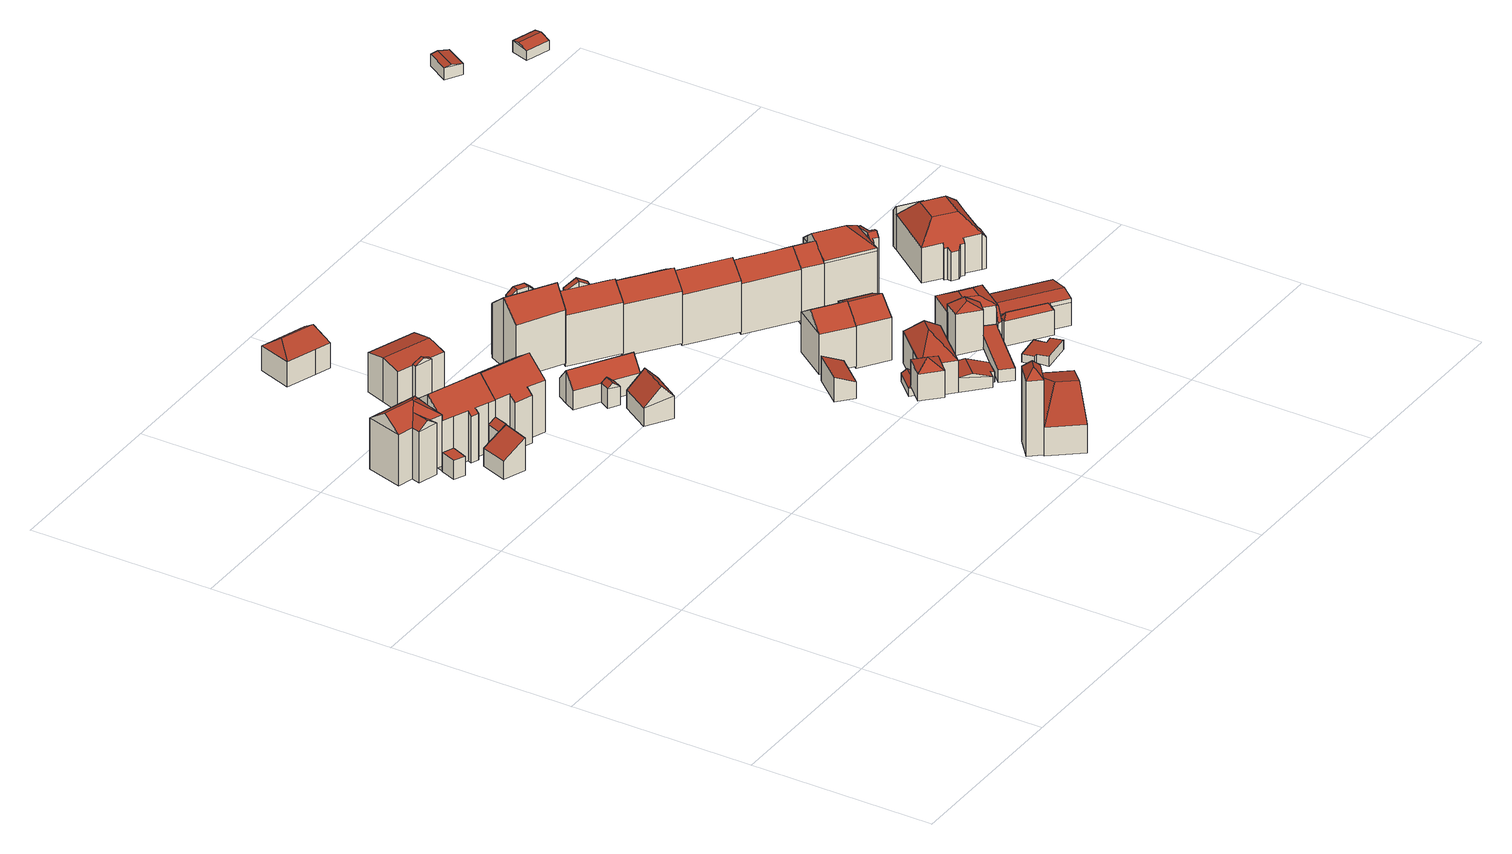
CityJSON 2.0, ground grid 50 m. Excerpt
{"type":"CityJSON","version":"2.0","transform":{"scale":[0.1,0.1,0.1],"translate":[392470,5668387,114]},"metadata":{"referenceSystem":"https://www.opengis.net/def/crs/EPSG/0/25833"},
"CityObjects":{
"building1":{"type":"Building","attributes":{"Dachtyp_tdc":"tdcFreeFormRoof","Gemeindeschluessel":14627140,"Dachneigung":35.44,"QualitaetDacherkennung":28,"Geometrietyp2DReferenz":"3000","function":"31001_9998","roofType":"5000","measuredHeight":17.87},"geometry":[{"type":"MultiSurface","lod":"2","boundaries":[[[0,1,2,3]],[[1,4,5,2]],[[4,6,7,5]],[[6,8,9,7]],[[8,10,11,9]],[[10,12,13,11]],[[12,14,15,13]],[[14,0,3,15]],[[16,14,12]],[[17,16,12,10]],[[18,17,10,8]],[[19,20,18,8,6]],[[21,19,6,4]],[[21,4,1]],[[20,19,21,1,0]],[[16,17,18,20,0,14]],[[3,2,5,7,9,11,13,15]]],"semantics":{"surfaces":[{"type":"WallSurface"},{"type":"RoofSurface"},{"type":"GroundSurface"}],"values":[0,0,0,0,0,0,0,0,0,1,1,1,1,0,1,1,2]}}]},
"building2":{"type":"Building","attributes":{"Dachtyp_tdc":"tdcPolyFlatRoof","Gemeindeschluessel":14627140,"Dachneigung":31.61,"QualitaetDacherkennung":77,"Geometrietyp2DReferenz":"3000","function":"31001_9998","roofType":"2100","measuredHeight":9.13},"geometry":[{"type":"MultiSurface","lod":"2","boundaries":[[[22,23,24,25]],[[23,26,27,24]],[[26,28,29,27]],[[28,30,31,29]],[[30,22,25,31]],[[30,28,26,23,22]],[[25,24,27,29,31]]],"semantics":{"surfaces":[{"type":"WallSurface"},{"type":"RoofSurface"},{"type":"GroundSurface"}],"values":[0,0,0,0,0,1,2]}}]},
"building3":{"type":"Building","attributes":{"Gemeindeschluessel":14627140,"Geometrietyp2DReferenz":"3000","function":"31001_9998","roofType":"9999"},"children":["building3-1","building3-2","building3-3"]},
"building3-1":{"type":"BuildingPart","attributes":{"Dachtyp_tdc":"tdcGableRoof","Dachneigung":39.12,"QualitaetDacherkennung":70,"Geometrietyp2DReferenz":"3000","roofType":"3100","measuredHeight":18.68},"parents":["building3"],"geometry":[{"type":"MultiSurface","lod":"2","boundaries":[[[32,33,34,35]],[[33,36,37,34]],[[36,38,39,37]],[[38,40,41,39]],[[40,42,43,44,41]],[[45,46,47,48,49]],[[46,50,51,47]],[[50,52,53,51]],[[52,54,55,53]],[[54,56,57,55]],[[56,58,59,60,57]],[[32,35,61]],[[56,54,52,50]],[[50,46,45,42,40,38,36,33,32,58,56]],[[34,37,39,41,44,48,47,51,53,55,57,60,35]],[[49,43,42,45]],[[49,48,44,43]],[[61,59,58,32]],[[61,35,60,59]]],"semantics":{"surfaces":[{"type":"WallSurface"},{"type":"RoofSurface"},{"type":"GroundSurface"},{"type":"ClosureSurface"}],"values":[0,0,0,0,0,0,0,0,0,0,0,0,1,1,2,0,3,0,3]}}]},
"building3-2":{"type":"BuildingPart","attributes":{"Dachtyp_tdc":"tdcPolyFlatRoof","Dachneigung":0,"QualitaetDacherkennung":49,"Geometrietyp2DReferenz":"3000","roofType":"1000","measuredHeight":5.26},"parents":["building3"],"geometry":[{"type":"MultiSurface","lod":"2","boundaries":[[[62,63,64,65]],[[63,49,48,64]],[[43,62,65,44]],[[43,49,63,62]],[[65,64,48,44]],[[44,48,49,43]]],"semantics":{"surfaces":[{"type":"WallSurface"},{"type":"RoofSurface"},{"type":"GroundSurface"},{"type":"ClosureSurface"}],"values":[0,0,0,1,2,3]}}]},
"building3-3":{"type":"BuildingPart","attributes":{"Dachtyp_tdc":"tdcPolyFlatRoof","Dachneigung":32.83,"QualitaetDacherkennung":61,"Geometrietyp2DReferenz":"3000","roofType":"2100","measuredHeight":9.25},"parents":["building3"],"geometry":[{"type":"MultiSurface","lod":"2","boundaries":[[[59,66,29,60]],[[66,26,27,29]],[[26,61,35,27]],[[26,66,59,61]],[[35,60,29,27]],[[60,35,61,59]]],"semantics":{"surfaces":[{"type":"WallSurface"},{"type":"RoofSurface"},{"type":"GroundSurface"},{"type":"ClosureSurface"}],"values":[0,0,0,1,2,3]}}]},
"building4":{"type":"Building","attributes":{"Dachtyp_tdc":"tdcFreeFormRoof","Gemeindeschluessel":14627140,"Dachneigung":17.69,"QualitaetDacherkennung":40,"Geometrietyp2DReferenz":"3000","function":"31001_9998","roofType":"5000","measuredHeight":9.08},"geometry":[{"type":"MultiSurface","lod":"2","boundaries":[[[67,68,69,70]],[[68,71,72,69]],[[71,73,74,72]],[[73,75,76,74]],[[75,67,70,76]],[[77,73,78]],[[68,67,79,77,78,71]],[[77,79,75,73]],[[73,71,78]],[[67,75,79]],[[70,69,72,74,76]]],"semantics":{"surfaces":[{"type":"WallSurface"},{"type":"RoofSurface"},{"type":"GroundSurface"}],"values":[0,0,0,0,0,1,1,1,0,0,2]}}]},
"building5":{"type":"Building","attributes":{"Dachtyp_tdc":"tdcFreeFormRoof","Gemeindeschluessel":14627140,"Dachneigung":36.59,"QualitaetDacherkennung":61,"Geometrietyp2DReferenz":"3000","function":"31001_9998","roofType":"5000","measuredHeight":19.04},"geometry":[{"type":"MultiSurface","lod":"2","boundaries":[[[80,81,82,83]],[[81,84,85,82]],[[84,86,87,85]],[[86,88,89,87]],[[88,90,91,89]],[[90,92,93,91]],[[92,94,95,93]],[[94,80,83,95]],[[81,80,94,92,90,96,97,84]],[[96,88,86,97]],[[90,88,96]],[[86,84,97]],[[83,82,85,87,89,91,93,95]]],"semantics":{"surfaces":[{"type":"WallSurface"},{"type":"RoofSurface"},{"type":"GroundSurface"}],"values":[0,0,0,0,0,0,0,0,1,1,0,0,2]}}]},
"building6":{"type":"Building","attributes":{"Gemeindeschluessel":14627140,"Geometrietyp2DReferenz":"3000","function":"31001_9998","roofType":"9999"},"children":["building6-1","building6-2","building6-3"]},
"building6-1":{"type":"BuildingPart","attributes":{"Dachtyp_tdc":"tdcGableRoof","Dachneigung":24,"QualitaetDacherkennung":44,"Geometrietyp2DReferenz":"3000","roofType":"3100","measuredHeight":12.48},"parents":["building6"],"geometry":[{"type":"MultiSurface","lod":"2","boundaries":[[[98,99,100,101,102]],[[99,103,104,100]],[[103,105,106,107,104]],[[103,108,109,105]],[[110,109,108,111]],[[99,111,108,103]],[[98,110,111,99]],[[105,109,110,98]],[[107,101,100,104]],[[102,106,105,98]],[[102,101,107,106]]],"semantics":{"surfaces":[{"type":"WallSurface"},{"type":"RoofSurface"},{"type":"GroundSurface"},{"type":"ClosureSurface"}],"values":[0,0,0,1,1,0,0,0,2,0,3]}}]},
"building6-2":{"type":"BuildingPart","attributes":{"Dachtyp_tdc":"tdcGableRoof","Dachneigung":10.15,"QualitaetDacherkennung":22,"Geometrietyp2DReferenz":"3000","roofType":"3100","measuredHeight":5.1},"parents":["building6"],"geometry":[{"type":"MultiSurface","lod":"2","boundaries":[[[112,113,114,115]],[[113,116,117,114]],[[116,118,119,117]],[[120,121,122,123]],[[116,122,121,124,118]],[[113,123,122,116]],[[112,120,123,113]],[[114,117,119,125,115]],[[115,125,126,112]],[[125,119,118,126]],[[124,126,118]],[[121,120,112,126,124]]],"semantics":{"surfaces":[{"type":"WallSurface"},{"type":"RoofSurface"},{"type":"GroundSurface"},{"type":"ClosureSurface"}],"values":[0,0,0,1,1,0,0,2,3,3,0,3]}}]},
"building6-3":{"type":"BuildingPart","attributes":{"Dachtyp_tdc":"tdcGableRoof","Dachneigung":11.39,"QualitaetDacherkennung":31,"Geometrietyp2DReferenz":"3000","roofType":"3100","measuredHeight":12.27},"parents":["building6"],"geometry":[{"type":"MultiSurface","lod":"2","boundaries":[[[127,102,101,128]],[[106,129,130,107]],[[129,131,132,130]],[[131,133,134,132]],[[133,135,136,134]],[[135,137,115,136]],[[137,120,112,115]],[[138,119,118]],[[138,127,128,119]],[[139,137,135,133,131]],[[131,129,106,102,127,138,139]],[[128,101,107,130,132,134,136,115,125,119]],[[107,101,102,106]],[[124,121,120,137,139]],[[125,115,112,126]],[[126,112,120,121,124]],[[138,118,126,124,139]],[[125,126,118,119]]],"semantics":{"surfaces":[{"type":"WallSurface"},{"type":"RoofSurface"},{"type":"GroundSurface"},{"type":"ClosureSurface"}],"values":[0,0,0,0,0,0,0,0,0,1,1,2,3,0,3,3,0,3]}}]},
"building7":{"type":"Building","attributes":{"Dachtyp_tdc":"tdcGableRoof","Gemeindeschluessel":14627140,"Dachneigung":45.79,"QualitaetDacherkennung":68,"Geometrietyp2DReferenz":"3000","function":"31001_9998","roofType":"3100","measuredHeight":9.86},"geometry":[{"type":"MultiSurface","lod":"2","boundaries":[[[140,141,142,143]],[[141,144,145,142]],[[144,146,147,145]],[[146,140,143,147]],[[144,141,148]],[[140,146,149]],[[141,140,149,148]],[[146,144,148,149]],[[143,142,145,147]]],"semantics":{"surfaces":[{"type":"WallSurface"},{"type":"RoofSurface"},{"type":"GroundSurface"}],"values":[0,0,0,0,0,0,1,1,2]}}]},
"building8":{"type":"Building","attributes":{"Gemeindeschluessel":14627140,"Geometrietyp2DReferenz":"3000","function":"31001_9998","roofType":"9999"},"children":["building8-1","building8-2"]},
"building8-1":{"type":"BuildingPart","attributes":{"Dachtyp_tdc":"tdcGableRoof","Dachneigung":50.16,"QualitaetDacherkennung":76,"Geometrietyp2DReferenz":"3000","roofType":"3100","measuredHeight":9.12},"parents":["building8"],"geometry":[{"type":"MultiSurface","lod":"2","boundaries":[[[150,151,152]],[[151,153,154,152]],[[153,155,156,154]],[[155,157,158,156]],[[157,159,160,158]],[[159,161,162,160]],[[161,163,164,162]],[[163,165,166,164]],[[165,167,166]],[[161,159,157,155]],[[155,153,151,150,168,165,163,161]],[[152,154,156,158,160,162,164,166]],[[168,167,165]],[[152,166,167,168,150]]],"semantics":{"surfaces":[{"type":"WallSurface"},{"type":"RoofSurface"},{"type":"GroundSurface"},{"type":"ClosureSurface"}],"values":[0,0,0,0,0,0,0,0,0,1,1,2,0,3]}}]},
"building8-2":{"type":"BuildingPart","attributes":{"Dachtyp_tdc":"tdcGableRoof","Dachneigung":40.41,"QualitaetDacherkennung":69,"Geometrietyp2DReferenz":"3000","roofType":"3100","measuredHeight":6.66},"parents":["building8"],"geometry":[{"type":"MultiSurface","lod":"2","boundaries":[[[167,169,170,166]],[[169,171,172,170]],[[171,173,150,152,172]],[[171,169,174]],[[167,168,173,175]],[[169,167,175,174]],[[173,171,174,175]],[[166,170,172,152]],[[168,150,173]],[[167,166,152,150,168]]],"semantics":{"surfaces":[{"type":"WallSurface"},{"type":"RoofSurface"},{"type":"GroundSurface"},{"type":"ClosureSurface"}],"values":[0,0,0,0,0,1,1,2,0,3]}}]},
"building9":{"type":"Building","attributes":{"Gemeindeschluessel":14627140,"Geometrietyp2DReferenz":"3000","function":"31001_9998","roofType":"9999"},"children":["building9-1","building9-2"]},
"building9-1":{"type":"BuildingPart","attributes":{"Dachtyp_tdc":"tdcCutGableRoof","Dachneigung":0.074,"QualitaetDacherkennung":34,"Geometrietyp2DReferenz":"3000","roofType":"9999","measuredHeight":17.04},"parents":["building9"],"geometry":[{"type":"MultiSurface","lod":"2","boundaries":[[[176,177,178,179,180]],[[177,181,182,178]],[[181,183,184,182]],[[183,185,186,184]],[[185,187,188,186]],[[187,189,190,188]],[[181,177,176,191,192]],[[193,194,189,187,185,183]],[[192,193,183,181]],[[195,179,178,182,184,186,188,190,196,197]],[[176,180,191]],[[180,179,195,191]],[[198,194,193]],[[196,190,189,194,198]],[[192,199,198,193]],[[199,197,196,198]],[[191,199,192]],[[197,199,191,195]]],"semantics":{"surfaces":[{"type":"WallSurface"},{"type":"RoofSurface"},{"type":"GroundSurface"},{"type":"ClosureSurface"}],"values":[0,0,0,0,0,0,1,1,1,2,0,3,0,3,0,3,0,3]}}]},
"building9-2":{"type":"BuildingPart","attributes":{"Dachtyp_tdc":"tdcGableRoof","Dachneigung":39.77,"QualitaetDacherkennung":61,"Geometrietyp2DReferenz":"3000","roofType":"3100","measuredHeight":19.6},"parents":["building9"],"geometry":[{"type":"MultiSurface","lod":"2","boundaries":[[[200,201,202,203]],[[201,204,205,202]],[[204,180,179,205]],[[206,207,208,190,189]],[[207,209,210,208]],[[209,211,212,210]],[[211,213,214,212]],[[213,215,216,214]],[[215,217,218,216]],[[217,200,203,218]],[[213,211,209,207]],[[207,206,194,198,199,191,180,204,201,200,217,215,213]],[[203,202,205,179,195,197,196,190,208,210,212,214,216,218]],[[191,195,179,180]],[[189,194,206]],[[190,196,198,194,189]],[[196,197,199,198]],[[197,195,191,199]]],"semantics":{"surfaces":[{"type":"WallSurface"},{"type":"RoofSurface"},{"type":"GroundSurface"},{"type":"ClosureSurface"}],"values":[0,0,0,0,0,0,0,0,0,0,1,1,2,3,0,3,3,3]}}]},
"building10":{"type":"Building","attributes":{"Gemeindeschluessel":14627140,"Geometrietyp2DReferenz":"3000","function":"31001_9998","roofType":"9999"},"children":["building10-1","building10-2"]},
"building10-1":{"type":"BuildingPart","attributes":{"Dachtyp_tdc":"tdcHipAndGableRoof","Dachneigung":15.54,"QualitaetDacherkennung":32,"Geometrietyp2DReferenz":"3000","roofType":"5000","measuredHeight":11.77},"parents":["building10"],"geometry":[{"type":"MultiSurface","lod":"2","boundaries":[[[219,220,221,222]],[[220,223,224,221]],[[225,226,227,228]],[[226,229,230,227]],[[229,231,232,230]],[[231,233,234,232]],[[233,219,222,234]],[[229,226,225,223,220,235]],[[220,219,233,235]],[[233,231,229,235]],[[222,221,224,228,227,230,232,234]],[[228,224,223,225]]],"semantics":{"surfaces":[{"type":"WallSurface"},{"type":"RoofSurface"},{"type":"GroundSurface"},{"type":"ClosureSurface"}],"values":[0,0,0,0,0,0,0,1,1,1,2,3]}}]},
"building10-2":{"type":"BuildingPart","attributes":{"Dachtyp_tdc":"tdcFreeFormRoof","Dachneigung":51.06,"QualitaetDacherkennung":3,"Geometrietyp2DReferenz":"3000","roofType":"5000","measuredHeight":23.67},"parents":["building10"],"geometry":[{"type":"MultiSurface","lod":"2","boundaries":[[[236,237,238,224]],[[237,239,240,238]],[[239,241,227,240]],[[241,242,225,228,227]],[[236,224,223]],[[243,242,241,239]],[[244,243,239,237]],[[244,237,236]],[[243,244,236,242]],[[238,240,227,228,224]],[[223,225,242,236]],[[223,224,228,225]]],"semantics":{"surfaces":[{"type":"WallSurface"},{"type":"RoofSurface"},{"type":"GroundSurface"},{"type":"ClosureSurface"}],"values":[0,0,0,0,0,1,1,1,1,2,0,3]}}]},
"building11":{"type":"Building","attributes":{"Gemeindeschluessel":14627140,"Geometrietyp2DReferenz":"3000","function":"31001_9998","roofType":"9999"},"children":["building11-1","building11-2"]},
"building11-1":{"type":"BuildingPart","attributes":{"Dachtyp_tdc":"tdcGableRoof","Dachneigung":30.18,"QualitaetDacherkennung":37,"Geometrietyp2DReferenz":"3000","roofType":"3100","measuredHeight":16.02},"parents":["building11"],"geometry":[{"type":"MultiSurface","lod":"2","boundaries":[[[245,246,247,248]],[[246,249,250,247]],[[249,251,252,250]],[[251,253,254,252]],[[255,256,257,258]],[[256,245,248,257]],[[259,260,253,251,249,246,245]],[[245,256,255,261,259]],[[248,247,250,252,254,262,258,257]],[[263,260,259]],[[262,254,253,260,263]],[[261,263,259]],[[255,258,262,263,261]]],"semantics":{"surfaces":[{"type":"WallSurface"},{"type":"RoofSurface"},{"type":"GroundSurface"},{"type":"ClosureSurface"}],"values":[0,0,0,0,0,0,1,1,2,0,3,0,3]}}]},
"building11-2":{"type":"BuildingPart","attributes":{"Dachtyp_tdc":"tdcGableRoof","Dachneigung":33.72,"QualitaetDacherkennung":74,"Geometrietyp2DReferenz":"3000","roofType":"3100","measuredHeight":17.76},"parents":["building11"],"geometry":[{"type":"MultiSurface","lod":"2","boundaries":[[[264,265,266,267]],[[265,268,269,266]],[[270,264,267,254,253]],[[268,265,271]],[[264,270,272]],[[265,264,272,271]],[[270,260,263,261,268,271,272]],[[267,266,269,258,262,254]],[[258,269,268,261,255]],[[253,260,270]],[[254,262,263,260,253]],[[262,258,255,261,263]]],"semantics":{"surfaces":[{"type":"WallSurface"},{"type":"RoofSurface"},{"type":"GroundSurface"},{"type":"ClosureSurface"}],"values":[0,0,0,0,0,1,1,2,0,0,3,3]}}]},
"building12":{"type":"Building","attributes":{"Dachtyp_tdc":"tdcPolyFlatRoof","Gemeindeschluessel":14627140,"Dachneigung":23,"QualitaetDacherkennung":74,"Geometrietyp2DReferenz":"3000","function":"31001_9998","roofType":"2100","measuredHeight":6.92},"geometry":[{"type":"MultiSurface","lod":"2","boundaries":[[[273,274,275,276]],[[274,277,278,275]],[[277,279,280,278]],[[279,273,276,280]],[[279,277,274,273]],[[276,275,278,280]]],"semantics":{"surfaces":[{"type":"WallSurface"},{"type":"RoofSurface"},{"type":"GroundSurface"}],"values":[0,0,0,0,1,2]}}]},
"building13":{"type":"Building","attributes":{"Dachtyp_tdc":"tdcTentRoof","Gemeindeschluessel":14627140,"Dachneigung":35.12,"QualitaetDacherkennung":62,"Geometrietyp2DReferenz":"3000","function":"31001_9998","roofType":"3500","measuredHeight":9.73},"geometry":[{"type":"MultiSurface","lod":"2","boundaries":[[[281,282,283,284]],[[282,285,286,283]],[[285,287,288,286]],[[287,281,284,288]],[[282,281,289]],[[285,282,289]],[[287,285,289]],[[281,287,289]],[[284,283,286,288]]],"semantics":{"surfaces":[{"type":"WallSurface"},{"type":"RoofSurface"},{"type":"GroundSurface"}],"values":[0,0,0,0,1,1,1,1,2]}}]},
"building14":{"type":"Building","attributes":{"Dachtyp_tdc":"tdcFreeFormRoof","Gemeindeschluessel":14627140,"Dachneigung":37.37,"QualitaetDacherkennung":5,"Geometrietyp2DReferenz":"3000","function":"31001_9998","roofType":"5000","measuredHeight":3.33},"geometry":[{"type":"MultiSurface","lod":"2","boundaries":[[[290,291,292,293]],[[291,294,295,292]],[[294,296,297,295]],[[296,290,293,297]],[[298,299,296,294]],[[298,294,291]],[[299,298,291,290]],[[299,290,296]],[[293,292,295,297]]],"semantics":{"surfaces":[{"type":"WallSurface"},{"type":"RoofSurface"},{"type":"GroundSurface"}],"values":[0,0,0,0,1,0,1,1,2]}}]},
"building15":{"type":"Building","attributes":{"Dachtyp_tdc":"tdcGableRoof","Gemeindeschluessel":14627140,"Dachneigung":33.47,"QualitaetDacherkennung":72,"Geometrietyp2DReferenz":"3000","function":"31001_9998","roofType":"3100","measuredHeight":18.12},"geometry":[{"type":"MultiSurface","lod":"2","boundaries":[[[300,301,302,303]],[[301,304,305,302]],[[304,306,307,305]],[[306,308,309,307]],[[308,310,311,309]],[[310,312,313,311]],[[312,314,315,313]],[[314,316,317,315]],[[316,318,319,317]],[[318,300,303,319]],[[314,312,310,308]],[[308,306,304,301,300,318,316,314]],[[303,302,305,307,309,311,313,315,317,319]]],"semantics":{"surfaces":[{"type":"WallSurface"},{"type":"RoofSurface"},{"type":"GroundSurface"}],"values":[0,0,0,0,0,0,0,0,0,0,1,1,2]}}]},
"building16":{"type":"Building","attributes":{"Dachtyp_tdc":"tdcPolyFlatRoof","Gemeindeschluessel":14627140,"Dachneigung":31.64,"QualitaetDacherkennung":74,"Geometrietyp2DReferenz":"3000","function":"31001_9998","roofType":"2100","measuredHeight":5.72},"geometry":[{"type":"MultiSurface","lod":"2","boundaries":[[[320,321,322,323]],[[321,324,325,322]],[[324,326,327,325]],[[326,328,329,327]],[[328,320,323,329]],[[328,326,324,321,320]],[[323,322,325,327,329]]],"semantics":{"surfaces":[{"type":"WallSurface"},{"type":"RoofSurface"},{"type":"GroundSurface"}],"values":[0,0,0,0,0,1,2]}}]},
"building17":{"type":"Building","attributes":{"Dachtyp_tdc":"tdcGableRoof","Gemeindeschluessel":14627140,"Dachneigung":34.98,"QualitaetDacherkennung":56,"Geometrietyp2DReferenz":"3000","function":"31001_9998","roofType":"3100","measuredHeight":15.07},"geometry":[{"type":"MultiSurface","lod":"2","boundaries":[[[330,331,332,333]],[[331,334,335,332]],[[334,336,337,335]],[[336,330,333,337]],[[334,331,338]],[[330,336,339]],[[331,330,339,338]],[[336,334,338,339]],[[333,332,335,337]]],"semantics":{"surfaces":[{"type":"WallSurface"},{"type":"RoofSurface"},{"type":"GroundSurface"}],"values":[0,0,0,0,0,0,1,1,2]}}]},
"building18":{"type":"Building","attributes":{"Dachtyp_tdc":"tdcFreeFormRoof","Gemeindeschluessel":14627140,"Dachneigung":36.96,"QualitaetDacherkennung":57,"Geometrietyp2DReferenz":"3000","function":"31001_9998","roofType":"5000","measuredHeight":12.39},"geometry":[{"type":"MultiSurface","lod":"2","boundaries":[[[340,341,342,343]],[[341,344,345,342]],[[344,346,347,345]],[[346,348,349,347]],[[348,350,351,349]],[[350,340,343,351]],[[340,352,353,341]],[[348,354,355]],[[350,348,355,352,340]],[[355,354,346,344,353,352]],[[344,341,353]],[[348,346,354]],[[343,342,345,347,349,351]]],"semantics":{"surfaces":[{"type":"WallSurface"},{"type":"RoofSurface"},{"type":"GroundSurface"}],"values":[0,0,0,0,0,0,1,1,1,1,0,0,2]}}]},
"building19":{"type":"Building","attributes":{"Dachtyp_tdc":"tdcFreeFormRoof","Gemeindeschluessel":14627140,"Dachneigung":18.07,"QualitaetDacherkennung":34,"Geometrietyp2DReferenz":"3000","function":"31001_9998","roofType":"5000","measuredHeight":4.78},"geometry":[{"type":"MultiSurface","lod":"2","boundaries":[[[356,357,351,343]],[[357,358,359,351]],[[358,360,361,359]],[[360,362,363,361]],[[362,364,365,363]],[[364,356,343,365]],[[366,367,357,356]],[[362,360,358,367,366,364]],[[356,364,366]],[[358,357,367]],[[343,351,359,361,363,365]]],"semantics":{"surfaces":[{"type":"WallSurface"},{"type":"RoofSurface"},{"type":"GroundSurface"}],"values":[0,0,0,0,0,0,1,1,0,0,2]}}]},
"building20":{"type":"Building","attributes":{"Gemeindeschluessel":14627140,"Geometrietyp2DReferenz":"3000","function":"31001_9998","roofType":"9999"},"children":["building20-1","building20-2"]},
"building20-1":{"type":"BuildingPart","attributes":{"Dachtyp_tdc":"tdcPolyFlatRoof","Dachneigung":34.14,"QualitaetDacherkennung":48,"Geometrietyp2DReferenz":"3000","roofType":"2100","measuredHeight":14.3},"parents":["building20"],"geometry":[{"type":"MultiSurface","lod":"2","boundaries":[[[368,369,370,371,372]],[[373,374,375,376,377]],[[374,368,372,375]],[[374,373,369,368]],[[372,371,376,375]],[[377,370,369,373]],[[377,376,371,370]]],"semantics":{"surfaces":[{"type":"WallSurface"},{"type":"RoofSurface"},{"type":"GroundSurface"},{"type":"ClosureSurface"}],"values":[0,0,0,1,2,0,3]}}]},
"building20-2":{"type":"BuildingPart","attributes":{"Dachtyp_tdc":"tdcGableRoof","Dachneigung":34.59,"QualitaetDacherkennung":79,"Geometrietyp2DReferenz":"3000","roofType":"3100","measuredHeight":17.83},"parents":["building20"],"geometry":[{"type":"MultiSurface","lod":"2","boundaries":[[[378,379,380,381]],[[379,377,376,380]],[[370,382,383,371]],[[382,384,385,383]],[[384,378,381,385]],[[386,387,388,378]],[[373,389,388,387,390,369]],[[377,373,369,370]],[[370,369,390,382]],[[382,390,387,386,384]],[[379,389,373,377]],[[378,388,389,379]],[[384,386,378]],[[381,380,376,371,383,385]],[[371,376,377,370]]],"semantics":{"surfaces":[{"type":"WallSurface"},{"type":"RoofSurface"},{"type":"GroundSurface"},{"type":"ClosureSurface"}],"values":[0,0,0,0,0,1,1,0,0,0,0,0,0,2,3]}}]},
"building21":{"type":"Building","attributes":{"Dachtyp_tdc":"tdcPolyFlatRoof","Gemeindeschluessel":14627140,"Dachneigung":2.86,"QualitaetDacherkennung":48,"Geometrietyp2DReferenz":"3000","function":"31001_9998","roofType":"2100","measuredHeight":6.13},"geometry":[{"type":"MultiSurface","lod":"2","boundaries":[[[391,392,393,394]],[[392,395,396,393]],[[395,397,398,396]],[[397,399,400,398]],[[399,401,402,400]],[[401,391,394,402]],[[401,399,397,395,392,391]],[[394,393,396,398,400,402]]],"semantics":{"surfaces":[{"type":"WallSurface"},{"type":"RoofSurface"},{"type":"GroundSurface"}],"values":[0,0,0,0,0,0,1,2]}}]},
"building22":{"type":"Building","attributes":{"Dachtyp_tdc":"tdcGableRoof","Gemeindeschluessel":14627140,"Dachneigung":34.48,"QualitaetDacherkennung":55,"Geometrietyp2DReferenz":"3000","function":"31001_9998","roofType":"3100","measuredHeight":15.5},"geometry":[{"type":"MultiSurface","lod":"2","boundaries":[[[403,404,405,406]],[[404,407,408,405]],[[407,409,410,408]],[[409,403,406,410]],[[407,404,411]],[[403,409,412]],[[404,403,412,411]],[[409,407,411,412]],[[406,405,408,410]]],"semantics":{"surfaces":[{"type":"WallSurface"},{"type":"RoofSurface"},{"type":"GroundSurface"}],"values":[0,0,0,0,0,0,1,1,2]}}]},
"building23":{"type":"Building","attributes":{"Dachtyp_tdc":"tdcPolyFlatRoof","Gemeindeschluessel":14627140,"Dachneigung":0,"QualitaetDacherkennung":53,"Geometrietyp2DReferenz":"3000","function":"31001_9998","roofType":"1000","measuredHeight":3.52},"geometry":[{"type":"MultiSurface","lod":"2","boundaries":[[[413,414,415,416]],[[414,417,418,415]],[[417,419,420,418]],[[419,421,422,420]],[[421,423,424,422]],[[423,413,416,424]],[[423,421,419,417,414,413]],[[416,415,418,420,422,424]]],"semantics":{"surfaces":[{"type":"WallSurface"},{"type":"RoofSurface"},{"type":"GroundSurface"}],"values":[0,0,0,0,0,0,1,2]}}]},
"building24":{"type":"Building","attributes":{"Dachtyp_tdc":"tdcFreeFormRoof","Gemeindeschluessel":14627140,"Dachneigung":34.31,"QualitaetDacherkennung":78,"Geometrietyp2DReferenz":"3000","function":"31001_9998","roofType":"5000","measuredHeight":17.72},"geometry":[{"type":"MultiSurface","lod":"2","boundaries":[[[425,426,427,428]],[[426,429,430,427]],[[429,431,432,430]],[[431,433,434,432]],[[433,435,436,434]],[[435,437,438,436]],[[437,439,440,438]],[[439,425,428,440]],[[441,439,437,435,433,431,429,442]],[[425,441,442,426]],[[425,439,441]],[[429,426,442]],[[428,427,430,432,434,436,438,440]]],"semantics":{"surfaces":[{"type":"WallSurface"},{"type":"RoofSurface"},{"type":"GroundSurface"}],"values":[0,0,0,0,0,0,0,0,1,1,0,0,2]}}]},
"building25":{"type":"Building","attributes":{"Dachtyp_tdc":"tdcPolyFlatRoof","Gemeindeschluessel":14627140,"Dachneigung":4.22,"QualitaetDacherkennung":77,"Geometrietyp2DReferenz":"3000","function":"31001_9998","roofType":"2100","measuredHeight":2.67},"geometry":[{"type":"MultiSurface","lod":"2","boundaries":[[[443,444,445,446]],[[444,447,448,445]],[[447,449,450,448]],[[449,451,452,450]],[[451,453,454,452]],[[453,455,456,454]],[[455,457,458,456]],[[457,443,446,458]],[[457,455,453,451,449,447,444,443]],[[446,445,448,450,452,454,456,458]]],"semantics":{"surfaces":[{"type":"WallSurface"},{"type":"RoofSurface"},{"type":"GroundSurface"}],"values":[0,0,0,0,0,0,0,0,1,2]}}]},
"building26":{"type":"Building","attributes":{"Dachtyp_tdc":"tdcPolyFlatRoof","Gemeindeschluessel":14627140,"Dachneigung":4.53,"QualitaetDacherkennung":53,"Geometrietyp2DReferenz":"3000","function":"31001_9998","roofType":"2100","measuredHeight":3.86},"geometry":[{"type":"MultiSurface","lod":"2","boundaries":[[[459,460,461,462]],[[460,463,464,461]],[[463,465,466,464]],[[465,467,468,466]],[[467,469,470,468]],[[469,459,462,470]],[[469,467,465,463,460,459]],[[462,461,464,466,468,470]]],"semantics":{"surfaces":[{"type":"WallSurface"},{"type":"RoofSurface"},{"type":"GroundSurface"}],"values":[0,0,0,0,0,0,1,2]}}]},
"building27":{"type":"Building","attributes":{"Gemeindeschluessel":14627140,"Geometrietyp2DReferenz":"3000","function":"31001_9998","roofType":"9999"},"children":["building27-1","building27-2"]},
"building27-1":{"type":"BuildingPart","attributes":{"Dachtyp_tdc":"tdcCutTentRoof","Dachneigung":30.77,"QualitaetDacherkennung":64,"Geometrietyp2DReferenz":"3000","roofType":"9999","measuredHeight":11.7},"parents":["building27"],"geometry":[{"type":"MultiSurface","lod":"2","boundaries":[[[471,472,473,474]],[[475,476,477,478]],[[476,479,480,477]],[[479,481,482,480]],[[481,483,484,482]],[[483,485,486,484]],[[485,471,474,486]],[[476,475,487,488]],[[479,476,488,489]],[[481,479,489,490]],[[475,472,471,485,483,481,490,487]],[[490,489,488,487]],[[474,473,478,477,480,482,484,486]],[[475,478,473,472]]],"semantics":{"surfaces":[{"type":"WallSurface"},{"type":"RoofSurface"},{"type":"GroundSurface"},{"type":"ClosureSurface"}],"values":[0,0,0,0,0,0,0,1,1,1,1,1,2,3]}}]},
"building27-2":{"type":"BuildingPart","attributes":{"Dachtyp_tdc":"tdcHipAndGableRoof","Dachneigung":18.41,"QualitaetDacherkennung":61,"Geometrietyp2DReferenz":"3000","roofType":"5000","measuredHeight":12.81},"parents":["building27"],"geometry":[{"type":"MultiSurface","lod":"2","boundaries":[[[491,492,493,473,472]],[[492,494,495,493]],[[494,496,475,478,495]],[[494,492,497]],[[491,496,498]],[[492,491,498,497]],[[496,494,497,498]],[[473,493,495,478]],[[491,472,475,496]],[[472,473,478,475]]],"semantics":{"surfaces":[{"type":"WallSurface"},{"type":"RoofSurface"},{"type":"GroundSurface"},{"type":"ClosureSurface"}],"values":[0,0,0,1,0,1,1,2,0,3]}}]},
"building28":{"type":"Building","attributes":{"Gemeindeschluessel":14627140,"Geometrietyp2DReferenz":"3000","function":"31001_9998","roofType":"9999"},"children":["building28-1","building28-2","building28-3"]},
"building28-1":{"type":"BuildingPart","attributes":{"Dachtyp_tdc":"tdcGableRoof","Dachneigung":18.37,"QualitaetDacherkennung":14,"Geometrietyp2DReferenz":"3000","roofType":"3100","measuredHeight":17.39},"parents":["building28"],"geometry":[{"type":"MultiSurface","lod":"2","boundaries":[[[499,500,501,502]],[[503,504,505,506]],[[504,507,508,505]],[[507,509,510,508]],[[509,511,512,510]],[[511,513,514,512]],[[513,515,516,514]],[[515,499,502,516]],[[511,509,507,504,503,517,518,519]],[[519,520,521,500,499,515,513,511]],[[502,501,522,506,505,508,510,512,514,516]],[[523,520,519]],[[522,501,500,521,524]],[[524,521,520,523]],[[518,523,519]],[[522,524,517,503,506]],[[517,524,523,518]]],"semantics":{"surfaces":[{"type":"WallSurface"},{"type":"RoofSurface"},{"type":"GroundSurface"},{"type":"ClosureSurface"}],"values":[0,0,0,0,0,0,0,0,1,1,2,0,3,3,0,3,3]}}]},
"building28-2":{"type":"BuildingPart","attributes":{"Dachtyp_tdc":"tdcGableRoof","Dachneigung":34.04,"QualitaetDacherkennung":71,"Geometrietyp2DReferenz":"3000","roofType":"3100","measuredHeight":18.89},"parents":["building28"],"geometry":[{"type":"MultiSurface","lod":"2","boundaries":[[[525,526,527,528]],[[529,530,531,532,533]],[[530,525,528,531]],[[525,530,534]],[[526,525,534,535,536]],[[530,529,537,535,534]],[[528,527,532,531]],[[533,532,527,526]],[[533,526,529]],[[535,537,536]],[[536,537,529,526]]],"semantics":{"surfaces":[{"type":"WallSurface"},{"type":"RoofSurface"},{"type":"GroundSurface"},{"type":"ClosureSurface"}],"values":[0,0,0,0,1,1,2,3,3,0,3]}}]},
"building28-3":{"type":"BuildingPart","attributes":{"Dachtyp_tdc":"tdcHipAndGableRoof","Dachneigung":25.3,"QualitaetDacherkennung":40,"Geometrietyp2DReferenz":"3000","roofType":"5000","measuredHeight":19.72},"parents":["building28"],"geometry":[{"type":"MultiSurface","lod":"2","boundaries":[[[521,538,539,501,500]],[[538,533,532,539]],[[526,540,541,527]],[[540,542,503,506,541]],[[543,544,520,523,518,545,546]],[[540,547,548,546,545]],[[543,546,548,536,537,549]],[[538,543,549,529,533]],[[526,547,540]],[[540,545,542]],[[521,544,543,538]],[[506,522,501,539,532,527,541]],[[517,503,542]],[[501,522,524,521,500]],[[522,506,503,517,524]],[[527,532,533,526]],[[548,547,526,536]],[[537,529,549]],[[533,529,526]],[[536,526,529,537]],[[521,520,544]],[[517,542,545,518]],[[521,524,523,520]],[[524,517,518,523]]],"semantics":{"surfaces":[{"type":"WallSurface"},{"type":"RoofSurface"},{"type":"GroundSurface"},{"type":"ClosureSurface"}],"values":[0,0,0,0,1,1,1,0,0,0,0,2,0,3,3,3,0,0,3,3,0,0,3,3]}}]},
"building29":{"type":"Building","attributes":{"Gemeindeschluessel":14627140,"Geometrietyp2DReferenz":"3000","function":"31001_9998","roofType":"9999"},"children":["building29-1","building29-2"]},
"building29-1":{"type":"BuildingPart","attributes":{"Dachtyp_tdc":"tdcFreeFormRoof","Dachneigung":54.19,"QualitaetDacherkennung":23,"Geometrietyp2DReferenz":"3000","roofType":"5000","measuredHeight":8.56},"parents":["building29"],"geometry":[{"type":"MultiSurface","lod":"2","boundaries":[[[550,551,552,553,554]],[[551,555,556,552]],[[555,557,558,556]],[[557,559,560,561,558]],[[562,551,550]],[[550,559,563,562]],[[559,557,555,563]],[[562,563,555,551]],[[553,552,556,558,561]],[[554,553,561,560]],[[554,560,559,550]]],"semantics":{"surfaces":[{"type":"WallSurface"},{"type":"RoofSurface"},{"type":"GroundSurface"},{"type":"ClosureSurface"}],"values":[0,0,0,0,1,1,1,1,2,3,3]}}]},
"building29-2":{"type":"BuildingPart","attributes":{"Dachtyp_tdc":"tdcGableRoof","Dachneigung":15.23,"QualitaetDacherkennung":40,"Geometrietyp2DReferenz":"3000","roofType":"3100","measuredHeight":8.4},"parents":["building29"],"geometry":[{"type":"MultiSurface","lod":"2","boundaries":[[[564,565,566,567]],[[565,554,553,566]],[[560,568,569,561]],[[568,564,567,569]],[[568,570,571,564]],[[572,573,571,570,574]],[[560,559,574,570,568]],[[565,573,572,550,554]],[[564,571,573,565]],[[567,566,553,561,569]],[[561,553,554,560]],[[559,550,572,574]],[[554,550,559,560]]],"semantics":{"surfaces":[{"type":"WallSurface"},{"type":"RoofSurface"},{"type":"GroundSurface"},{"type":"ClosureSurface"}],"values":[0,0,0,0,1,1,0,0,0,2,3,0,3]}}]},
"building30":{"type":"Building","attributes":{"Dachtyp_tdc":"tdcGableRoof","Gemeindeschluessel":14627140,"Dachneigung":10.31,"QualitaetDacherkennung":77,"Geometrietyp2DReferenz":"3000","function":"31001_9998","roofType":"3100","measuredHeight":3.69},"geometry":[{"type":"MultiSurface","lod":"2","boundaries":[[[575,576,577,578]],[[576,579,580,577]],[[579,581,582,580]],[[581,575,578,582]],[[579,576,583]],[[575,581,584]],[[576,575,584,583]],[[581,579,583,584]],[[578,577,580,582]]],"semantics":{"surfaces":[{"type":"WallSurface"},{"type":"RoofSurface"},{"type":"GroundSurface"}],"values":[0,0,0,0,0,0,1,1,2]}}]},
"building31":{"type":"Building","attributes":{"Gemeindeschluessel":14627140,"Geometrietyp2DReferenz":"3000","function":"31001_9998","roofType":"9999"},"children":["building31-1","building31-2"]},
"building31-1":{"type":"BuildingPart","attributes":{"Dachtyp_tdc":"tdcPolyFlatRoof","Dachneigung":49.27,"QualitaetDacherkennung":42,"Geometrietyp2DReferenz":"3000","roofType":"2100","measuredHeight":12.09},"parents":["building31"],"geometry":[{"type":"MultiSurface","lod":"2","boundaries":[[[585,586,587,588,589]],[[586,590,591,587]],[[590,592,593,594,591]],[[592,590,586,585]],[[588,587,591,594]],[[589,593,592,585]],[[589,588,594,593]]],"semantics":{"surfaces":[{"type":"WallSurface"},{"type":"RoofSurface"},{"type":"GroundSurface"},{"type":"ClosureSurface"}],"values":[0,0,0,1,2,0,3]}}]},
"building31-2":{"type":"BuildingPart","attributes":{"Dachtyp_tdc":"tdcCutTentRoof","Dachneigung":47.17,"QualitaetDacherkennung":63,"Geometrietyp2DReferenz":"3000","roofType":"9999","measuredHeight":14.76},"parents":["building31"],"geometry":[{"type":"MultiSurface","lod":"2","boundaries":[[[595,596,597,598]],[[596,599,600,597]],[[599,601,602,600]],[[601,603,604,602]],[[603,605,606,604]],[[605,607,608,606]],[[607,589,588,608]],[[593,609,610,594]],[[609,611,612,610]],[[611,613,614,612]],[[613,615,616,614]],[[615,617,618,616]],[[617,619,620,618]],[[619,621,622,620]],[[621,623,624,622]],[[623,595,598,624]],[[589,607,625,626]],[[609,593,589,626,627]],[[619,617,615,613,611,609,627,628]],[[607,605,603,601,599,596,595,623,621,619,628,625]],[[628,627,626,625]],[[598,597,600,602,604,606,608,588,594,610,612,614,616,618,620,622,624]],[[594,588,589,593]]],"semantics":{"surfaces":[{"type":"WallSurface"},{"type":"RoofSurface"},{"type":"GroundSurface"},{"type":"ClosureSurface"}],"values":[0,0,0,0,0,0,0,0,0,0,0,0,0,0,0,0,1,1,1,1,1,2,3]}}]},
"building32":{"type":"Building","attributes":{"Gemeindeschluessel":14627140,"Dachtyp_tdc":"tdcGableRoof","Dachneigung":20.69,"QualitaetDacherkennung":70,"Geometrietyp2DReferenz":"3000","function":"31001_9998","roofType":"3100","measuredHeight":3.64},"geometry":[{"type":"MultiSurface","lod":"2","boundaries":[[[629,630,631,632]],[[630,633,634,631]],[[633,635,636,634]],[[635,629,632,636]],[[633,630,637]],[[629,635,638]],[[630,629,638,637]],[[635,633,637,638]],[[632,631,634,636]]],"semantics":{"surfaces":[{"type":"WallSurface"},{"type":"RoofSurface"},{"type":"GroundSurface"}],"values":[0,0,0,0,0,0,1,1,2]}}]}
},
"vertices":[
[50,1276,233],[8,1288,233],[8,1288,90],[50,1276,90],[36,1385,233],[36,1385,90],[175,1345,233],[175,1345,90],[136,1246,233],[136,1246,90],[103,1258,233],[103,1258,90],[99,1238,233],[99,1238,90],[44,1253,233],[44,1253,90],[71,1246,253],[83,1294,253],[108,1307,268],[108,1312,269],[109,1310,268],[22,1336,269],
[180,1102,127],[207,1173,127],[207,1173,76],[180,1102,76],[248,1157,155],[248,1157,76],[268,1149,167],[268,1149,76],[241,1079,167],[241,1079,76],
[263,1195,215],[227,1209,216],[227,1209,76],[263,1195,76],[223,1198,206],[223,1198,76],[202,1206,206],[202,1206,76],[207,1217,216],[207,1217,76],[167,1233,217],[167,1233,129],[167,1233,76],[135,1245,217],[136,1246,218],[136,1246,76],[135,1245,76],[135,1245,129],[156,1298,263],[156,1298,76],[175,1345,222],[175,1345,76],[323,1293,219],[323,1293,76],[304,1243,263],[304,1243,76],[282,1187,215],[282,1187,169],[282,1187,76],[263,1195,155],
[149,1190,129],[119,1203,129],[119,1203,76],[149,1190,76],
[268,1149,169],
[266,1635,237],[223,1650,237],[223,1650,167],[266,1635,167],[141,1678,237],[141,1678,167],[171,1768,236],[171,1768,167],[297,1725,237],[297,1725,167],[194,1728,257],[142,1679,238],[287,1696,257],
[316,1153,201],[323,1172,215],[323,1172,69],[316,1153,69],[282,1187,216],[282,1187,69],[323,1293,220],[323,1293,69],[461,1241,220],[461,1241,69],[420,1133,214],[420,1133,69],[371,1153,215],[371,1153,69],[364,1135,201],[364,1135,69],[442,1191,260],[304,1243,260],
[365,1422,213],[362,1412,213],[362,1412,100],[365,1422,100],[365,1422,210],[315,1428,213],[315,1428,100],[318,1439,213],[318,1439,210],[318,1439,100],[340,1420,225],[343,1430,225],[365,1422,214],[362,1412,214],
[432,1476,145],[454,1468,145],[454,1468,100],[432,1476,100],[441,1432,145],[441,1432,100],[420,1439,145],[420,1439,100],[432,1476,149],[431,1471,151],[452,1463,151],[454,1468,149],[426,1458,149],[426,1458,100],[426,1458,145],
[409,1407,210],[409,1407,100],[275,1454,210],[275,1454,100],[293,1505,223],[293,1505,100],[311,1558,211],[311,1558,100],[444,1511,211],[444,1511,100],[432,1476,219],[420,1439,218],[426,1458,223],
[578,957,108],[627,1033,108],[627,1033,58],[578,957,58],[696,990,121],[696,990,58],[646,913,121],[646,913,58],[667,1008,157],[618,931,157],
[628,1105,103],[628,1105,102],[628,1105,50],[565,1144,103],[565,1144,50],[581,1173,142],[581,1173,50],[598,1202,102],[598,1202,50],[750,1108,101],[750,1108,50],[733,1079,142],[733,1079,50],[716,1050,102],[716,1050,50],[657,1087,102],[657,1087,50],[657,1087,100],[640,1097,102],
[642,1060,101],[642,1060,50],[613,1077,104],[613,1077,50],[628,1105,104],[626,1070,117],[640,1097,117],
[688,1397,213],[696,1411,213],[696,1411,60],[688,1397,60],[688,1397,212],[713,1401,231],[713,1401,60],[740,1386,231],[740,1386,60],[754,1378,218],[754,1378,60],[746,1363,218],[746,1363,60],[778,1340,186],[778,1340,60],[688,1396,213],[705,1385,231],[731,1369,231],[748,1358,214],[688,1396,60],[731,1369,60],[705,1385,60],[731,1369,214],[705,1385,214],
[661,1429,201],[670,1424,200],[670,1424,60],[661,1429,60],[663,1412,212],[663,1412,60],[778,1340,215],[748,1300,256],[748,1300,60],[717,1258,210],[717,1258,60],[600,1323,208],[600,1323,60],[625,1373,256],[625,1373,60],[649,1420,213],[649,1420,60],[655,1416,212],[655,1416,60],
[1036,6,130],[971,86,130],[971,86,50],[1036,6,50],[974,88,130],[974,88,50],[1027,131,135],[1027,132,135],[1027,132,50],[1027,131,50],[1140,224,144],[1140,224,50],[1205,145,144],[1205,145,50],[1141,92,168],[1141,92,50],[1104,138,168],
[974,88,260],[947,121,260],[947,121,50],[1000,165,260],[1000,165,50],[1027,132,260],[1027,131,260],[997,134,287],[977,118,287],
[850,1309,212],[872,1293,196],[872,1293,52],[850,1309,52],[864,1281,196],[864,1281,52],[899,1255,170],[899,1255,52],[897,1252,170],[897,1252,52],[812,1315,192],[822,1329,192],[822,1329,52],[812,1315,52],[839,1295,212],[861,1279,196],[817,1311,196],[839,1295,52],[839,1295,196],
[837,1171,195],[717,1258,194],[717,1258,52],[837,1171,52],[778,1340,196],[778,1340,52],[897,1252,197],[748,1300,230],[868,1213,230],
[985,615,75],[944,651,98],[944,651,29],[985,615,29],[1010,727,98],[1010,727,29],[1051,691,75],[1051,691,29],
[1014,463,131],[1061,511,131],[1061,511,57],[1014,463,57],[1108,463,132],[1108,463,57],[1061,416,132],[1061,416,57],[1061,463,155],
[1065,518,46],[1114,569,46],[1114,569,24],[1065,518,24],[1135,549,46],[1135,549,24],[1086,498,46],[1086,498,24],[1124,559,57],[1086,518,57],
[956,1230,181],[980,1212,181],[980,1212,43],[956,1230,43],[973,1202,189],[973,1202,43],[1022,1166,190],[1022,1166,43],[991,1124,224],[991,1124,43],[960,1082,189],[960,1082,43],[837,1171,189],[837,1171,43],[868,1213,224],[868,1213,43],[899,1255,190],[899,1255,43],[948,1219,190],[948,1219,43],
[922,1287,120],[898,1305,101],[898,1305,63],[922,1287,63],[925,1342,101],[925,1342,63],[950,1324,120],[950,1324,63],[933,1301,120],[933,1301,63],
[1108,690,140],[1031,746,140],[1031,746,28],[1108,690,28],[1094,835,140],[1094,835,28],[1173,780,140],[1173,780,28],[1063,791,178],[1141,735,178],
[1152,435,105],[1086,498,104],[1086,498,15],[1152,435,15],[1135,549,104],[1135,549,15],[1197,614,104],[1197,614,15],[1262,551,105],[1262,551,15],[1200,486,105],[1200,486,15],[1187,537,139],[1087,498,104],[1197,613,105],[1215,567,139],
[1152,435,56],[1200,486,56],[1267,418,43],[1267,418,15],[1236,385,43],[1236,385,15],[1229,392,46],[1229,392,15],[1214,376,46],[1214,376,15],[1178,410,62],[1226,460,62],
[1116,1127,164],[1102,1108,180],[1102,1108,179],[1102,1108,37],[1116,1127,37],[1059,1139,180],[1073,1158,164],[1073,1158,37],[1059,1139,37],[1059,1139,179],
[960,1082,179],[1022,1166,179],[1022,1166,37],[960,1082,37],[1143,1078,179],[1143,1078,37],[1084,995,179],[1084,995,37],[1084,995,180],[1114,1037,215],[991,1124,215],[1022,1166,180],[1143,1078,180],
[933,1301,112],[950,1324,113],[950,1324,53],[933,1301,53],[964,1344,114],[964,1344,53],[1076,1262,114],[1076,1262,53],[1045,1219,112],[1045,1219,53],[1021,1237,112],[1021,1237,53],
[1184,639,141],[1108,690,141],[1108,690,22],[1184,639,22],[1173,780,146],[1173,780,22],[1245,729,146],[1245,729,22],[1140,734,177],[1214,683,177],
[1270,349,48],[1242,378,48],[1242,378,13],[1270,349,13],[1356,489,48],[1356,489,13],[1385,517,48],[1385,517,13],[1413,488,48],[1413,488,13],[1397,473,48],[1397,473,13],
[1211,906,172],[1084,995,171],[1084,995,30],[1211,906,30],[1143,1078,173],[1143,1078,30],[1183,1050,173],[1183,1050,30],[1197,1068,157],[1197,1068,30],[1241,1036,157],[1241,1036,30],[1228,1018,172],[1228,1018,30],[1271,988,173],[1271,988,30],[1241,947,207],[1114,1037,207],
[1372,316,36],[1368,349,33],[1368,349,9],[1372,316,9],[1359,348,33],[1359,348,9],[1355,382,31],[1355,382,9],[1423,391,31],[1423,391,9],[1427,357,33],[1427,357,9],[1448,360,33],[1448,360,9],[1453,326,36],[1453,326,9],
[1126,1149,72],[1150,1182,75],[1150,1182,36],[1126,1149,36],[1183,1159,75],[1183,1159,36],[1223,1130,75],[1223,1130,36],[1200,1097,72],[1200,1097,36],[1160,1125,72],[1160,1125,36],
[1413,488,100],[1385,517,99],[1385,517,8],[1413,488,8],[1330,573,99],[1376,635,99],[1376,635,8],[1330,573,8],[1474,565,100],[1474,565,8],[1416,484,100],[1416,484,8],[1405,468,67],[1405,468,8],[1397,473,62],[1397,473,8],[1368,555,125],[1385,577,125],[1418,555,125],[1397,526,125],
[1385,517,116],[1356,489,118],[1356,489,8],[1298,530,123],[1298,530,8],[1330,573,122],[1347,528,136],[1359,543,136],
[1401,820,173],[1395,825,173],[1395,825,19],[1401,820,19],[1444,893,172],[1451,888,172],[1451,888,19],[1444,893,19],[1419,845,189],[1419,845,19],[1431,836,189],[1431,836,19],[1424,827,193],[1424,827,19],[1417,817,181],[1417,817,19],[1405,826,181],[1405,826,19],[1440,887,174],[1437,883,176],[1406,840,193],[1398,829,180],[1395,825,174],[1406,840,19],[1406,840,179],[1406,840,174],
[1271,988,174],[1318,954,174],[1318,954,19],[1271,988,19],[1259,872,175],[1211,906,175],[1211,906,19],[1259,872,19],[1259,872,174],[1241,946,208],[1288,913,208],[1289,914,207],[1280,902,200],
[1372,793,174],[1372,793,19],[1332,974,174],[1332,974,19],[1444,893,174],[1372,793,183],[1395,825,180],[1444,893,175],[1374,880,217],[1318,954,194],[1301,931,217],[1259,872,182],
[1515,400,75],[1502,382,75],[1502,382,5],[1515,400,5],[1515,400,70],[1397,457,75],[1397,457,5],[1405,468,75],[1405,468,5],[1410,475,75],[1410,475,70],[1410,475,5],[1499,398,90],[1413,460,91],
[1622,459,70],[1558,369,70],[1558,369,5],[1622,459,5],[1474,565,70],[1474,565,5],[1433,508,89],[1581,402,89],[1515,400,81],[1558,369,81],[1410,475,81],
[1300,1937,401],[1265,1876,401],[1265,1876,370],[1300,1937,370],[1222,1902,403],[1222,1902,370],[1257,1962,403],[1257,1962,370],[1238,1892,407],[1274,1952,407],
[1621,893,132],[1632,908,111],[1632,908,11],[1621,893,11],[1621,893,109],[1688,867,111],[1688,867,11],[1677,852,132],[1677,852,110],[1677,852,11],
[1598,701,101],[1588,697,91],[1588,697,11],[1598,701,11],[1571,710,90],[1571,710,11],[1572,720,100],[1572,720,11],[1565,725,99],[1565,725,11],[1571,732,110],[1571,732,11],[1527,764,109],[1527,764,11],[1746,802,112],[1746,802,11],[1713,757,112],[1713,757,11],[1673,701,112],[1673,701,11],[1682,695,100],[1682,695,11],[1661,667,100],[1661,667,11],[1652,673,112],[1652,673,11],[1613,702,111],[1613,702,11],[1608,694,101],[1608,694,11],[1589,775,159],[1631,834,159],[1687,795,158],[1643,734,158],
[1459,1756,400],[1392,1777,400],[1392,1777,374],[1459,1756,374],[1406,1825,406],[1406,1825,374],[1473,1804,406],[1473,1804,374],[1400,1804,411],[1467,1783,411]
]}
